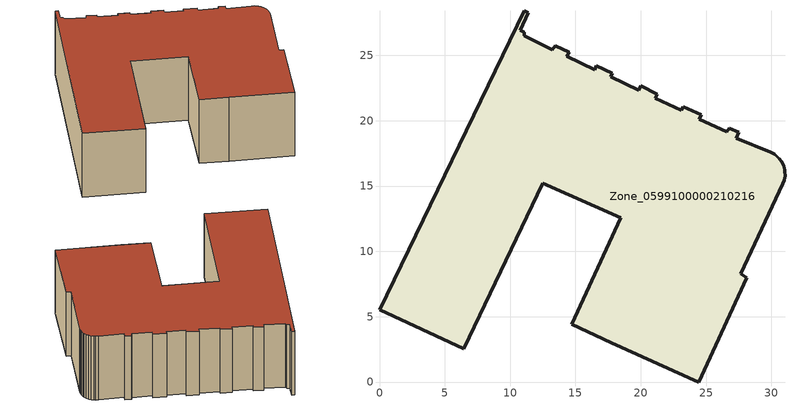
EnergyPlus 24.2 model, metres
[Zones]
Zone_0599100000210216
 floor ground (C_G): 6.46,2.56 0,5.52 11.08,28.4 11.39,28.27 10.78,26.93 11.06,26.78 11.09,26.51 13.24,25.42 13.44,25.75 14.51,25.24 14.34,24.95 16.46,23.91 16.59,24.2 17.8,23.65 17.7,23.38 19.83,22.34 19.98,22.68 21.27,22.04 21.12,21.72 23.09,20.8 23.26,21.08 24.63,20.44 24.49,20.1 26.57,19.15 26.76,19.44 27.48,19.11 27.31,18.67 29.95,17.57 30.23,17.42 30.36,17.33 30.59,17.11 30.79,16.85 30.93,16.56 31.01,16.25 31.04,16.1 31.04,15.78 30.98,15.46 30.87,15.16 27.64,8.29 28.12,8 24.43,0 17.73,3.02 14.71,4.43 18.45,12.57 12.51,15.21 z0
 wall outside (C_F): 30.98,15.46 31.04,15.78 31.04,16.1 31.01,16.25 30.93,16.56 30.79,16.85 30.59,17.11 30.36,17.33 30.23,17.42 29.95,17.57 27.31,18.67 27.48,19.11 26.76,19.44 26.57,19.15 24.49,20.1 24.63,20.44 23.26,21.08 23.09,20.8 21.12,21.72 21.27,22.04 19.98,22.68 19.83,22.34 17.7,23.38 17.8,23.65 16.59,24.2 16.46,23.91 14.34,24.95 14.51,25.24 13.44,25.75 13.24,25.42 11.09,26.51 11.06,26.78 10.78,26.93 11.39,28.27 11.08,28.4 0,5.52 6.46,2.56 12.51,15.21 18.45,12.57 14.71,4.43 17.73,3.02 24.43,0 28.12,8 27.64,8.29 30.87,15.16 30.98,15.46 z0:8.37
 roof outside (C_R): 27.64,8.29 30.87,15.16 30.98,15.46 31.04,15.78 31.04,16.1 31.01,16.25 30.93,16.56 30.79,16.85 30.59,17.11 30.36,17.33 30.23,17.42 29.95,17.57 27.31,18.67 27.48,19.11 26.76,19.44 26.57,19.15 24.49,20.1 24.63,20.44 23.26,21.08 23.09,20.8 21.12,21.72 21.27,22.04 19.98,22.68 19.83,22.34 17.7,23.38 17.8,23.65 16.59,24.2 16.46,23.91 14.34,24.95 14.51,25.24 13.44,25.75 13.24,25.42 11.09,26.51 11.06,26.78 10.78,26.93 11.39,28.27 11.08,28.4 0,5.52 6.46,2.56 12.51,15.21 18.45,12.57 14.71,4.43 17.73,3.02 24.43,0 28.12,8 z8.37
[BUILDING]
Pand.0599100000210216: North Axis=0; Terrain=City; Loads Convergence Tolerance Value=0.04; Temperature Convergence Tolerance Value=0.4; Solar Distribution=FullExterior; Maximum Number of Warmup Days=25; Minimum Number of Warmup Days=1
[Site:Location]
Rotterdam.The.Hague.AP_ZH_NLD Design_Conditions: Latitude=51.96; Longitude=4.45; Time Zone=1; Elevation=-4.5
[SITE:GROUNDTEMPERATURE:BUILDINGSURFACE]
18, 18, 18, 18, 18, 18, 18, 18, 18, 18, 18, 18
[MATERIAL] Thermal Absorptance=0.9; Solar Absorptance=0.7; Visible Absorptance=0.7
Name | Roughness | Thickness | Conductivity | Density | Specific Heat
G.TI.1946 | MediumSmooth | 0.15 | 1 | 540 | 1210
F.TI.1946 | Rough | 0.3 | 0.857143 | 1920 | 840
R.TI.1946 | MediumRough | 0.2 | 0.1 | 1500 | 1000
[CONSTRUCTION]
C_G: G.TI.1946
C_F: F.TI.1946
C_R: R.TI.1946
[ZONE]
Zone_0599100000210216: Type=1; Multiplier=1; Ceiling Height=Autocalculate; Volume=Autocalculate; Floor Area=autocalculate; Part of Total Floor Area=Yes
[ZONEINFILTRATION:DESIGNFLOWRATE]
Infil_Zone_0599100000210216: Zone or ZoneList or Space or SpaceList=Zone_0599100000210216; Schedule=AlwaysOn; Design Flow Rate Calculation Method=Flow/Area; Flow Rate per Floor Area=0.003; Constant Term Coefficient=1; Temperature Term Coefficient=0; Velocity Term Coefficient=0; Velocity Squared Term Coefficient=0
[HVACTEMPLATE:ZONE:IDEALLOADSAIRSYSTEM]
Zone_0599100000210216: Maximum Heating Supply Air Temperature=50; Minimum Cooling Supply Air Temperature=13; Maximum Heating Supply Air Humidity Ratio=0.0156; Minimum Cooling Supply Air Humidity Ratio=0.0077; Heating Limit=NoLimit; Cooling Limit=NoLimit; Dehumidification Control Type=ConstantSensibleHeatRatio; Cooling Sensible Heat Ratio=0.7; Dehumidification Setpoint=60; Humidification Control Type=None; Humidification Setpoint=30; Outdoor Air Method=None; Outdoor Air Flow Rate per Person=0.00944; Outdoor Air Flow Rate per Zone Floor Area=0; Outdoor Air Flow Rate per Zone=0; Demand Controlled Ventilation Type=None; Outdoor Air Economizer Type=NoEconomizer; Heat Recovery Type=None; Sensible Heat Recovery Effectiveness=0.7; Latent Heat Recovery Effectiveness=0.65
[ZONECONTROL:THERMOSTAT]
ThermostatControl_Zone_0599100000210216: Zone or ZoneList=Zone_0599100000210216; Control Type Schedule=DualSetpointControlType; Control 1=Thermostat_Zone_0599100000210216; Temperature Difference Between Cutout And Setpoint=0
[THERMOSTATSETPOINT:DUALSETPOINT]
Thermostat_Zone_0599100000210216: Heating Setpoint Temperature Schedule=HeatingSetpoint_Zone_0599100000210216; Cooling Setpoint Temperature Schedule=CoolingSetpoint_Zone_0599100000210216
[SCHEDULE:COMPACT]
HeatingSetpoint_Zone_0599100000210216: Through: 12/31, For: AllDays, Until: 24:00, 21
CoolingSetpoint_Zone_0599100000210216: Through: 12/31, For: AllDays, Until: 24:00, 24
DualSetpointControlType: Through: 12/31, For: AllDays, Until: 24:00, 4
AlwaysOn: Through: 12/31, For: AllDays, Until: 24:00, 1
